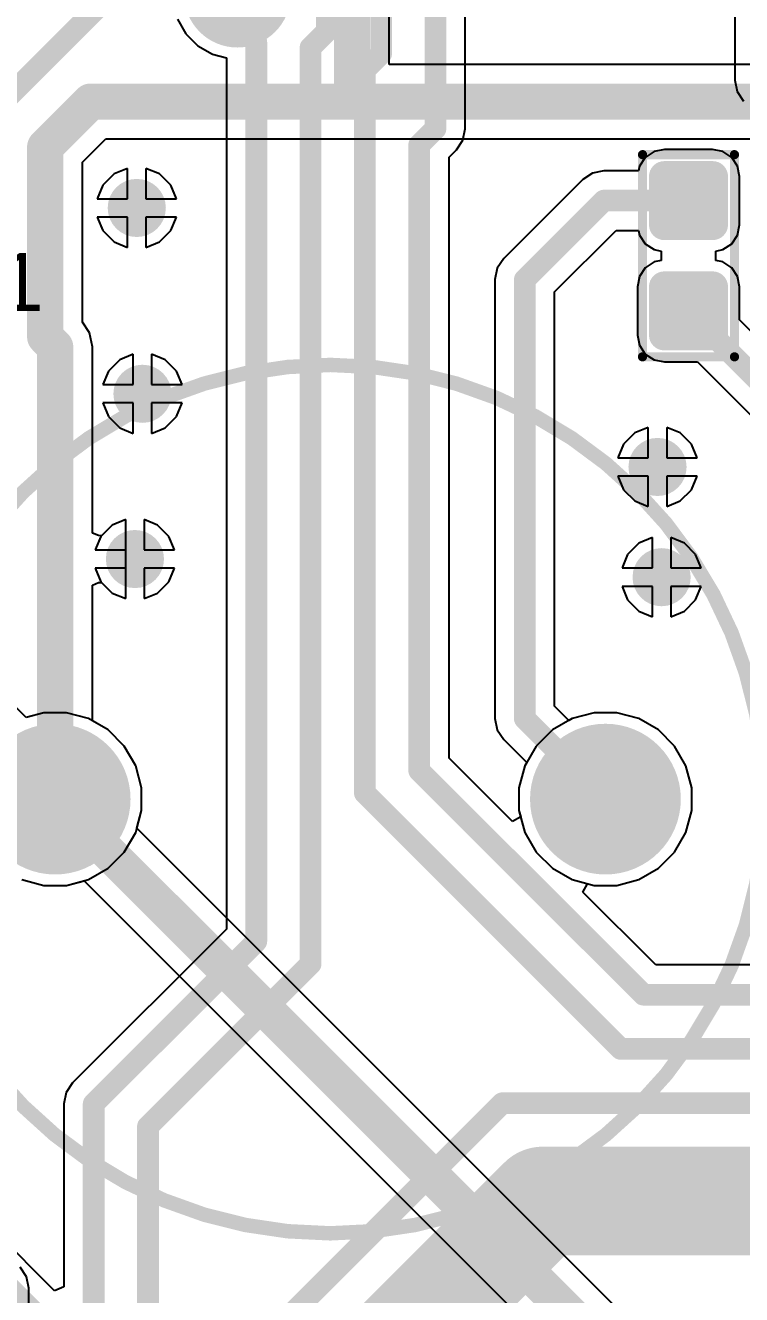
# Model space of a CAD drawing. Header units: inches. Extents: x -0.01 to 4.3, y -0.01 to 7.88.
# Drawn here: x 2.57 to 2.96, y 2.644 to 3.334 of the extents above; entities that cross this region are included whole.
import ezdxf

# ---------------------------------------------------------------- set-up
doc = ezdxf.new("R2010")
doc.units = ezdxf.units.IN
doc.header["$MEASUREMENT"] = 0
for name, color, linetype in [('Bottom Layer', 5, 'Continuous'), ('Bottom Overlay', 54, 'Continuous'), ('Bottom Paste', 16, 'Continuous'), ('Bottom Solder', 6, 'Continuous'), ('Multi-Layer', 9, 'Continuous'), ('Pad Holes', 156, 'Continuous'), ('Top Layer', 1, 'Continuous'), ('Top Overlay', 2, 'Continuous'), ('Top Solder', 216, 'Continuous'), ('Via Holes', 16, 'Continuous')]:
    doc.layers.add(name, color=color, linetype=linetype)
doc.styles.add('Arial', font='', dxfattribs={"height": 0.2})
doc.styles.get('Arial').set_extended_font_data('Arial')

# ---------------------------------------------------------------- blocks, each defined once
blk = doc.blocks.new('R0603_B_24')
at = {"layer": 'Bottom Layer'}
h = blk.add_hatch(color=5, dxfattribs=at)
edge = h.paths.add_edge_path()
edge.add_arc((-0.01312, 0.01688), 0.00438, 180, 270)
edge.add_line((-0.01312, 0.0125), (0.01312, 0.0125))
edge.add_arc((0.01312, 0.01688), 0.00438, 270, 360)
edge.add_line((0.0175, 0.01688), (0.0175, 0.04312))
edge.add_arc((0.01312, 0.04312), 0.00438, 0, 90)
edge.add_line((0.01312, 0.0475), (-0.01312, 0.0475))
edge.add_arc((-0.01312, 0.04312), 0.00438, 90, 180)
edge.add_line((-0.0175, 0.04312), (-0.0175, 0.01688))
h = blk.add_hatch(color=5, dxfattribs=at)
edge = h.paths.add_edge_path()
edge.add_arc((-0.01312, -0.04312), 0.00438, 180, 270)
edge.add_line((-0.01312, -0.0475), (0.01312, -0.0475))
edge.add_arc((0.01312, -0.04312), 0.00438, 270, 360)
edge.add_line((0.0175, -0.04312), (0.0175, -0.01688))
edge.add_arc((0.01312, -0.01688), 0.00438, 0, 90)
edge.add_line((0.01312, -0.0125), (-0.01312, -0.0125))
edge.add_arc((-0.01312, -0.01688), 0.00438, 90, 180)
edge.add_line((-0.0175, -0.01688), (-0.0175, -0.04312))
at = {"layer": 'Bottom Paste'}
h = blk.add_hatch(color=16, dxfattribs=at)
edge = h.paths.add_edge_path()
edge.add_arc((-0.01312, 0.01688), 0.00438, 180, 270)
edge.add_line((-0.01312, 0.0125), (0.01312, 0.0125))
edge.add_arc((0.01312, 0.01688), 0.00438, 270, 360)
edge.add_line((0.0175, 0.01688), (0.0175, 0.04312))
edge.add_arc((0.01312, 0.04312), 0.00438, 0, 90)
edge.add_line((0.01312, 0.0475), (-0.01312, 0.0475))
edge.add_arc((-0.01312, 0.04312), 0.00438, 90, 180)
edge.add_line((-0.0175, 0.04312), (-0.0175, 0.01688))
h = blk.add_hatch(color=16, dxfattribs=at)
edge = h.paths.add_edge_path()
edge.add_arc((-0.01312, -0.04312), 0.00438, 180, 270)
edge.add_line((-0.01312, -0.0475), (0.01312, -0.0475))
edge.add_arc((0.01312, -0.04312), 0.00438, 270, 360)
edge.add_line((0.0175, -0.04312), (0.0175, -0.01688))
edge.add_arc((0.01312, -0.01688), 0.00438, 0, 90)
edge.add_line((0.01312, -0.0125), (-0.01312, -0.0125))
edge.add_arc((-0.01312, -0.01688), 0.00438, 90, 180)
edge.add_line((-0.0175, -0.01688), (-0.0175, -0.04312))
at = {"layer": 'Bottom Solder'}
h = blk.add_hatch(color=6, dxfattribs=at)
edge = h.paths.add_edge_path()
edge.add_arc((-0.01312, 0.01688), 0.00838, 180, 270)
edge.add_line((-0.01312, 0.0085), (0.01312, 0.0085))
edge.add_arc((0.01312, 0.01688), 0.00838, 270, 360)
edge.add_line((0.0215, 0.01688), (0.0215, 0.04312))
edge.add_arc((0.01312, 0.04312), 0.00838, 0, 90)
edge.add_line((0.01312, 0.0515), (-0.01312, 0.0515))
edge.add_arc((-0.01312, 0.04312), 0.00838, 90, 180)
edge.add_line((-0.0215, 0.04312), (-0.0215, 0.01688))
h = blk.add_hatch(color=6, dxfattribs=at)
edge = h.paths.add_edge_path()
edge.add_arc((-0.01312, -0.04312), 0.00838, 180, 270)
edge.add_line((-0.01312, -0.0515), (0.01312, -0.0515))
edge.add_arc((0.01312, -0.04312), 0.00838, 270, 360)
edge.add_line((0.0215, -0.04312), (0.0215, -0.01688))
edge.add_arc((0.01312, -0.01688), 0.00838, 0, 90)
edge.add_line((0.01312, -0.0085), (-0.01312, -0.0085))
edge.add_arc((-0.01312, -0.01688), 0.00838, 90, 180)
edge.add_line((-0.0215, -0.01688), (-0.0215, -0.04312))
at = {"layer": 'Bottom Overlay'}
for points in [[(-0.025, 0.055, 0.005, 0.005, 0), (0.025, 0.055, 0.005, 0.005, 0)], [(-0.025, -0.055, 0.005, 0.005, 0), (-0.025, 0.055, 0.005, 0.005, 0)], [(0.025, -0.055, 0.005, 0.005, 0), (0.025, 0.055, 0.005, 0.005, 0)], [(-0.025, -0.055, 0.005, 0.005, 0), (0.025, -0.055, 0.005, 0.005, 0)]]:
    blk.add_lwpolyline(points, format="xyseb", dxfattribs=at)
for points in [[(-0.02625, 0.055, 0.0025, 0.0025, 1), (-0.02375, 0.055, 0.0025, 0.0025, 1)], [(-0.02625, 0.055, 0.0025, 0.0025, 1), (-0.02375, 0.055, 0.0025, 0.0025, 1)], [(0.02375, 0.055, 0.0025, 0.0025, 1), (0.02625, 0.055, 0.0025, 0.0025, 1)], [(0.02375, 0.055, 0.0025, 0.0025, 1), (0.02625, 0.055, 0.0025, 0.0025, 1)], [(-0.02625, -0.055, 0.0025, 0.0025, 1), (-0.02375, -0.055, 0.0025, 0.0025, 1)], [(-0.02625, -0.055, 0.0025, 0.0025, 1), (-0.02375, -0.055, 0.0025, 0.0025, 1)], [(0.02375, -0.055, 0.0025, 0.0025, 1), (0.02625, -0.055, 0.0025, 0.0025, 1)], [(0.02375, -0.055, 0.0025, 0.0025, 1), (0.02625, -0.055, 0.0025, 0.0025, 1)]]:
    blk.add_lwpolyline(points, format="xyseb", close=True, dxfattribs=at)
blk = doc.blocks.new('B______12___25')
at = {"layer": 'Bottom Layer'}
h = blk.add_hatch(color=5, dxfattribs=at)
edge = h.paths.add_edge_path()
edge.add_arc((-0.14961, 0), 0.037, 0, 360)
h = blk.add_hatch(color=5, dxfattribs=at)
edge = h.paths.add_edge_path()
edge.add_arc((0.14961, 0), 0.037, 0, 360)
at = {"layer": 'Bottom Solder'}
h = blk.add_hatch(color=6, dxfattribs=at)
edge = h.paths.add_edge_path()
edge.add_arc((-0.14961, 0), 0.041, 0, 360)
h = blk.add_hatch(color=6, dxfattribs=at)
edge = h.paths.add_edge_path()
edge.add_arc((0.14961, 0), 0.041, 0, 360)
at = {"layer": 'Multi-Layer'}
h = blk.add_hatch(color=9, dxfattribs=at)
edge = h.paths.add_edge_path()
edge.add_arc((-0.14961, 0), 0.037, 0, 360)
h = blk.add_hatch(color=9, dxfattribs=at)
edge = h.paths.add_edge_path()
edge.add_arc((0.14961, 0), 0.037, 0, 360)
at = {"layer": 'Pad Holes'}
h = blk.add_hatch(color=7, dxfattribs=at)
edge = h.paths.add_edge_path()
edge.add_arc((-0.14961, 0), 0.02, 0, 360)
h = blk.add_hatch(color=7, dxfattribs=at)
edge = h.paths.add_edge_path()
edge.add_arc((0.14961, 0), 0.02, 0, 360)
at = {"layer": 'Top Layer'}
h = blk.add_hatch(color=1, dxfattribs=at)
edge = h.paths.add_edge_path()
edge.add_arc((-0.14961, 0), 0.037, 0, 360)
h = blk.add_hatch(color=1, dxfattribs=at)
edge = h.paths.add_edge_path()
edge.add_arc((0.14961, 0), 0.037, 0, 360)
at = {"layer": 'Top Solder'}
h = blk.add_hatch(color=216, dxfattribs=at)
edge = h.paths.add_edge_path()
edge.add_arc((-0.14961, 0), 0.041, 0, 360)
h = blk.add_hatch(color=216, dxfattribs=at)
edge = h.paths.add_edge_path()
edge.add_arc((0.14961, 0), 0.041, 0, 360)
at = {"layer": 'Top Overlay'}
for points in [[(0.23622, 0, 0.00787, 0.00787, 1), (-0.23622, 0, 0.00787, 0.00787, 1)], [(-0.23819, 0, 0.00394, 0.00394, 1), (-0.23425, 0, 0.00394, 0.00394, 1)], [(0.23425, 0, 0.00394, 0.00394, 1), (0.23819, 0, 0.00394, 0.00394, 1)]]:
    blk.add_lwpolyline(points, format="xyseb", close=True, dxfattribs=at)

msp = doc.modelspace()

# ---------------------------------------------------------------- hatches: boundary and pattern name
at = {"layer": 'Bottom Layer'}
h = msp.add_hatch(color=5, dxfattribs=at)
edge = h.paths.add_edge_path()
edge.add_arc((2.68572, 3.35128), 0.025, 0, 360)
h = msp.add_hatch(color=5, dxfattribs=at)
edge = h.paths.add_edge_path()
edge.add_arc((2.631, 3.235), 0.01181, 0, 360)
h = msp.add_hatch(color=5, dxfattribs=at)
edge = h.paths.add_edge_path()
edge.add_arc((2.63409, 3.1339), 0.01181, 0, 360)
h = msp.add_hatch(color=5, dxfattribs=at)
edge = h.paths.add_edge_path()
edge.add_arc((2.91416, 3.09409), 0.01181, 0, 360)
h = msp.add_hatch(color=5, dxfattribs=at)
edge = h.paths.add_edge_path()
edge.add_arc((2.63, 3.044), 0.01181, 0, 360)
h = msp.add_hatch(color=5, dxfattribs=at)
edge = h.paths.add_edge_path()
edge.add_arc((2.91638, 3.03413), 0.01181, 0, 360)
at = {"layer": 'Bottom Solder'}
h = msp.add_hatch(color=6, dxfattribs=at)
edge = h.paths.add_edge_path()
edge.add_arc((2.68572, 3.35128), 0.029, 0, 360)
h = msp.add_hatch(color=6, dxfattribs=at)
edge = h.paths.add_edge_path()
edge.add_arc((2.631, 3.235), 0.01581, 0, 360)
h = msp.add_hatch(color=6, dxfattribs=at)
edge = h.paths.add_edge_path()
edge.add_arc((2.63409, 3.1339), 0.01581, 0, 360)
h = msp.add_hatch(color=6, dxfattribs=at)
edge = h.paths.add_edge_path()
edge.add_arc((2.91416, 3.09409), 0.01581, 0, 360)
h = msp.add_hatch(color=6, dxfattribs=at)
edge = h.paths.add_edge_path()
edge.add_arc((2.63, 3.044), 0.01581, 0, 360)
h = msp.add_hatch(color=6, dxfattribs=at)
edge = h.paths.add_edge_path()
edge.add_arc((2.91638, 3.03413), 0.01581, 0, 360)
at = {"layer": 'Top Layer'}
h = msp.add_hatch(color=1, dxfattribs=at)
edge = h.paths.add_edge_path()
edge.add_arc((2.68572, 3.35128), 0.025, 0, 360)
h = msp.add_hatch(color=1, dxfattribs=at)
edge = h.paths.add_edge_path()
edge.add_arc((2.631, 3.235), 0.01181, 0, 360)
h = msp.add_hatch(color=1, dxfattribs=at)
edge = h.paths.add_edge_path()
edge.add_arc((2.63409, 3.1339), 0.01181, 0, 360)
h = msp.add_hatch(color=1, dxfattribs=at)
edge = h.paths.add_edge_path()
edge.add_arc((2.91416, 3.09409), 0.01181, 0, 360)
h = msp.add_hatch(color=1, dxfattribs=at)
edge = h.paths.add_edge_path()
edge.add_arc((2.63, 3.044), 0.01181, 0, 360)
h = msp.add_hatch(color=1, dxfattribs=at)
edge = h.paths.add_edge_path()
edge.add_arc((2.91638, 3.03413), 0.01181, 0, 360)
at = {"layer": 'Top Solder'}
h = msp.add_hatch(color=216, dxfattribs=at)
edge = h.paths.add_edge_path()
edge.add_arc((2.68572, 3.35128), 0.029, 0, 360)
h = msp.add_hatch(color=216, dxfattribs=at)
edge = h.paths.add_edge_path()
edge.add_arc((2.631, 3.235), 0.01581, 0, 360)
h = msp.add_hatch(color=216, dxfattribs=at)
edge = h.paths.add_edge_path()
edge.add_arc((2.63409, 3.1339), 0.01581, 0, 360)
h = msp.add_hatch(color=216, dxfattribs=at)
edge = h.paths.add_edge_path()
edge.add_arc((2.91416, 3.09409), 0.01581, 0, 360)
h = msp.add_hatch(color=216, dxfattribs=at)
edge = h.paths.add_edge_path()
edge.add_arc((2.63, 3.044), 0.01581, 0, 360)
h = msp.add_hatch(color=216, dxfattribs=at)
edge = h.paths.add_edge_path()
edge.add_arc((2.91638, 3.03413), 0.01581, 0, 360)
at = {"layer": 'Via Holes'}
h = msp.add_hatch(color=7, dxfattribs=at)
edge = h.paths.add_edge_path()
edge.add_arc((2.631, 3.235), 0.00591, 0, 360)
h = msp.add_hatch(color=7, dxfattribs=at)
edge = h.paths.add_edge_path()
edge.add_arc((2.63409, 3.1339), 0.00591, 0, 360)
h = msp.add_hatch(color=7, dxfattribs=at)
edge = h.paths.add_edge_path()
edge.add_arc((2.91416, 3.09409), 0.00591, 0, 360)
h = msp.add_hatch(color=7, dxfattribs=at)
edge = h.paths.add_edge_path()
edge.add_arc((2.63, 3.044), 0.00591, 0, 360)
h = msp.add_hatch(color=7, dxfattribs=at)
edge = h.paths.add_edge_path()
edge.add_arc((2.91638, 3.03413), 0.00591, 0, 360)

# ---------------------------------------------------------------- linework, layer by layer
at = {"layer": 'Bottom Layer'}
for p, q in [((2.76823, 3.31308), (2.76823, 3.38486)), ((2.97596, 3.31308), (2.76823, 3.31308)), ((2.60144, 3.25982), (2.61423, 3.27262)), ((2.61423, 3.27262), (2.96759, 3.27262)), ((2.91787, 3.26678), (2.91227, 3.26567)), ((2.94413, 3.26678), (2.91787, 3.26678)), ((2.94973, 3.26567), (2.94413, 3.26678)), ((2.60144, 3.17294), (2.60144, 3.25982)), ((2.90751, 3.26249), (2.90433, 3.25773)), ((2.91227, 3.26567), (2.90751, 3.26249)), ((2.95449, 3.26249), (2.94973, 3.26567)), ((2.95767, 3.25773), (2.95449, 3.26249)), ((2.61865, 3.25349), (2.61251, 3.24735)), ((2.626, 3.25654), (2.61865, 3.25349)), ((2.626, 3.24), (2.626, 3.25654)), ((2.64335, 3.25349), (2.636, 3.25654)), ((2.636, 3.25654), (2.636, 3.24)), ((2.64949, 3.24735), (2.64335, 3.25349)), ((2.87879, 3.25398), (2.87353, 3.25047)), ((2.885, 3.25522), (2.87879, 3.25398)), ((2.90383, 3.25522), (2.885, 3.25522)), ((2.90433, 3.25773), (2.90383, 3.25522)), ((2.95878, 3.25212), (2.95767, 3.25773)), ((2.61251, 3.24735), (2.60946, 3.24)), ((2.65254, 3.24), (2.64949, 3.24735)), ((2.87353, 3.25047), (2.83053, 3.20747)), ((2.95878, 3.22587), (2.95878, 3.25212)), ((2.60946, 3.24), (2.626, 3.24)), ((2.636, 3.24), (2.65254, 3.24)), ((2.626, 3.23), (2.60946, 3.23)), ((2.60946, 3.23), (2.61251, 3.22265)), ((2.626, 3.21346), (2.626, 3.23)), ((2.65254, 3.23), (2.636, 3.23)), ((2.636, 3.23), (2.636, 3.21346)), ((2.64949, 3.22265), (2.65254, 3.23)), ((2.95767, 3.22027), (2.95878, 3.22587)), ((2.61251, 3.22265), (2.61865, 3.21651)), ((2.64335, 3.21651), (2.64949, 3.22265)), ((2.85822, 3.18928), (2.89172, 3.22278)), ((2.89172, 3.22278), (2.90383, 3.22278)), ((2.90383, 3.22278), (2.90433, 3.22027)), ((2.90433, 3.22027), (2.90751, 3.21551)), ((2.95449, 3.21551), (2.95767, 3.22027)), ((2.61865, 3.21651), (2.626, 3.21346)), ((2.636, 3.21346), (2.64335, 3.21651)), ((2.90751, 3.21551), (2.91227, 3.21233)), ((2.91227, 3.21233), (2.91621, 3.21155)), ((2.91621, 3.21155), (2.91621, 3.20645)), ((2.94579, 3.21155), (2.94973, 3.21233)), ((2.94579, 3.20645), (2.94579, 3.21155)), ((2.94973, 3.21233), (2.95449, 3.21551)), ((2.83053, 3.20747), (2.82702, 3.20221)), ((2.91227, 3.20567), (2.90751, 3.20249)), ((2.91621, 3.20645), (2.91227, 3.20567)), ((2.94973, 3.20567), (2.94579, 3.20645)), ((2.95449, 3.20249), (2.94973, 3.20567)), ((2.82702, 3.20221), (2.82578, 3.196)), ((2.90433, 3.19773), (2.90322, 3.19212)), ((2.90751, 3.20249), (2.90433, 3.19773)), ((2.95767, 3.19773), (2.95449, 3.20249)), ((2.95878, 3.19212), (2.95767, 3.19773)), ((2.82578, 3.196), (2.82578, 2.95721)), ((2.90322, 3.19212), (2.90322, 3.16588)), ((2.95878, 3.17415), (2.95878, 3.19212)), ((2.85822, 2.96393), (2.85822, 3.18928)), ((2.60531, 3.16715), (2.60144, 3.17294)), ((2.97377, 3.15917), (2.95878, 3.17415)), ((2.60685, 3.15941), (2.60531, 3.16715)), ((2.90322, 3.16588), (2.90433, 3.16027)), ((2.60685, 3.05816), (2.60685, 3.15941)), ((2.90433, 3.16027), (2.90751, 3.15551)), ((2.62173, 3.15239), (2.6156, 3.14626)), ((2.62909, 3.15544), (2.62173, 3.15239)), ((2.62909, 3.1389), (2.62909, 3.15544)), ((2.64644, 3.15239), (2.63909, 3.15544)), ((2.63909, 3.15544), (2.63909, 3.1389)), ((2.65258, 3.14626), (2.64644, 3.15239)), ((2.90751, 3.15551), (2.91227, 3.15233)), ((2.91227, 3.15233), (2.91787, 3.15122)), ((2.91787, 3.15122), (2.93585, 3.15122)), ((2.93585, 3.15122), (2.98251, 3.10456)), ((2.6156, 3.14626), (2.61255, 3.1389)), ((2.65563, 3.1389), (2.65258, 3.14626)), ((2.61255, 3.1389), (2.62909, 3.1389)), ((2.63909, 3.1389), (2.65563, 3.1389)), ((2.62909, 3.1289), (2.61255, 3.1289)), ((2.61255, 3.1289), (2.6156, 3.12155)), ((2.62909, 3.11237), (2.62909, 3.1289)), ((2.65563, 3.1289), (2.63909, 3.1289)), ((2.63909, 3.1289), (2.63909, 3.11237)), ((2.65258, 3.12155), (2.65563, 3.1289)), ((2.6156, 3.12155), (2.62173, 3.11541)), ((2.64644, 3.11541), (2.65258, 3.12155)), ((2.62173, 3.11541), (2.62909, 3.11237)), ((2.63909, 3.11237), (2.64644, 3.11541)), ((2.90916, 3.11563), (2.90181, 3.11258)), ((2.90916, 3.09909), (2.90916, 3.11563)), ((2.92652, 3.11258), (2.91916, 3.11563)), ((2.91916, 3.11563), (2.91916, 3.09909)), ((2.90181, 3.11258), (2.89567, 3.10644)), ((2.93265, 3.10644), (2.92652, 3.11258)), ((2.89567, 3.10644), (2.89262, 3.09909)), ((2.9357, 3.09909), (2.93265, 3.10644)), ((2.89262, 3.09909), (2.90916, 3.09909)), ((2.91916, 3.09909), (2.9357, 3.09909)), ((2.90916, 3.08909), (2.89262, 3.08909)), ((2.89262, 3.08909), (2.89567, 3.08173)), ((2.90916, 3.07255), (2.90916, 3.08909)), ((2.9357, 3.08909), (2.91916, 3.08909)), ((2.91916, 3.08909), (2.91916, 3.07255)), ((2.93265, 3.08173), (2.9357, 3.08909)), ((2.89567, 3.08173), (2.90181, 3.0756)), ((2.92652, 3.0756), (2.93265, 3.08173)), ((2.90181, 3.0756), (2.90916, 3.07255)), ((2.91916, 3.07255), (2.92652, 3.0756)), ((2.61765, 3.06249), (2.61185, 3.05669)), ((2.625, 3.06554), (2.61765, 3.06249)), ((2.625, 3.044), (2.625, 3.06554)), ((2.64235, 3.06249), (2.635, 3.06554)), ((2.635, 3.06554), (2.635, 3.049)), ((2.64849, 3.05635), (2.64235, 3.06249)), ((2.61025, 3.05684), (2.60685, 3.05816)), ((2.61185, 3.05669), (2.61025, 3.05684)), ((2.65154, 3.049), (2.64849, 3.05635)), ((2.90403, 3.05262), (2.89789, 3.04649)), ((2.91138, 3.05567), (2.90403, 3.05262)), ((2.91138, 3.03913), (2.91138, 3.05567)), ((2.92874, 3.05262), (2.92138, 3.05567)), ((2.92138, 3.05567), (2.92138, 3.03913)), ((2.93487, 3.04649), (2.92874, 3.05262)), ((2.635, 3.049), (2.65154, 3.049)), ((2.89789, 3.04649), (2.89485, 3.03913)), ((2.93792, 3.03913), (2.93487, 3.04649)), ((2.625, 3.02246), (2.625, 3.044)), ((2.65154, 3.039), (2.635, 3.039)), ((2.635, 3.039), (2.635, 3.02246)), ((2.64849, 3.03165), (2.65154, 3.039)), ((2.89485, 3.03913), (2.91138, 3.03913)), ((2.92138, 3.03913), (2.93792, 3.03913)), ((2.61025, 3.03116), (2.61185, 3.03131)), ((2.61185, 3.03131), (2.61765, 3.02551)), ((2.64235, 3.02551), (2.64849, 3.03165)), ((2.60685, 3.02984), (2.61025, 3.03116)), ((2.60685, 2.95598), (2.60685, 3.02984)), ((2.61765, 3.02551), (2.625, 3.02246)), ((2.635, 3.02246), (2.64235, 3.02551)), ((2.91138, 3.02913), (2.89485, 3.02913)), ((2.89485, 3.02913), (2.89789, 3.02178)), ((2.91138, 3.0126), (2.91138, 3.02913)), ((2.93792, 3.02913), (2.92138, 3.02913)), ((2.92138, 3.02913), (2.92138, 3.0126)), ((2.93487, 3.02178), (2.93792, 3.02913)), ((2.89789, 3.02178), (2.90403, 3.01564)), ((2.92874, 3.01564), (2.93487, 3.02178)), ((2.90403, 3.01564), (2.91138, 3.0126)), ((2.92138, 3.0126), (2.92874, 3.01564)), ((2.86596, 2.95619), (2.85822, 2.96393)), ((2.61547, 2.951), (2.60685, 2.95598)), ((2.82578, 2.95721), (2.82702, 2.95101)), ((2.86769, 2.95718), (2.86596, 2.95619)), ((2.87964, 2.96039), (2.86769, 2.95718)), ((2.89201, 2.96039), (2.87964, 2.96039)), ((2.90397, 2.95718), (2.89201, 2.96039)), ((2.91469, 2.951), (2.90397, 2.95718)), ((2.62422, 2.94224), (2.61547, 2.951)), ((2.82702, 2.95101), (2.83053, 2.94575)), ((2.92344, 2.94224), (2.91469, 2.951)), ((2.63041, 2.93153), (2.62422, 2.94224)), ((2.83053, 2.94575), (2.84303, 2.93325)), ((2.92962, 2.93153), (2.92344, 2.94224)), ((2.63361, 2.91957), (2.63041, 2.93153)), ((2.84203, 2.93153), (2.83883, 2.91957)), ((2.84303, 2.93325), (2.84203, 2.93153)), ((2.93283, 2.91957), (2.92962, 2.93153)), ((2.63361, 2.9072), (2.63361, 2.91957)), ((2.83883, 2.91957), (2.83883, 2.9072)), ((2.93283, 2.9072), (2.93283, 2.91957)), ((2.63104, 2.89758), (2.63361, 2.9072)), ((2.83883, 2.9072), (2.84203, 2.89524)), ((2.92962, 2.89524), (2.93283, 2.9072)), ((2.90919, 2.61942), (2.63104, 2.89758)), ((2.84203, 2.89524), (2.84822, 2.88453)), ((2.92344, 2.88453), (2.92962, 2.89524)), ((2.84822, 2.88453), (2.85697, 2.87578)), ((2.91469, 2.87578), (2.92344, 2.88453)), ((2.85697, 2.87578), (2.86769, 2.86959)), ((2.90397, 2.86959), (2.91469, 2.87578)), ((2.56847, 2.86959), (2.58043, 2.86639)), ((2.58043, 2.86639), (2.5928, 2.86639)), ((2.5928, 2.86639), (2.60242, 2.86896)), ((2.60242, 2.86896), (2.88651, 2.58488)), ((2.86769, 2.86959), (2.87964, 2.86639)), ((2.87964, 2.86639), (2.89201, 2.86639)), ((2.89201, 2.86639), (2.90397, 2.86959)), ((2.57104, 2.65352), (2.56752, 2.65878)), ((2.57227, 2.64732), (2.57104, 2.65352)), ((2.57227, 0.85674), (2.57227, 2.64732))]:
    msp.add_line(p, q, dxfattribs=at)
for points in [[(2.748, 3.29285, 0.01969, 0.01969, 0), (2.748, 3.39324, 0.01969, 0.01969, 0)], [(2.54774, 3.28206, 0.01181, 0.01181, 0), (2.64994, 3.38426, 0.01181, 0.01181, 0)], [(2.5812, 3.2682, 0.01969, 0.01969, 0), (2.60585, 3.29285, 0.01969, 0.01969, 0)], [(2.60585, 3.29285, 0.01969, 0.01969, 0), (2.748, 3.29285, 0.01969, 0.01969, 0)], [(2.748, 3.29285, 0.01969, 0.01969, 0), (2.97596, 3.29285, 0.01969, 0.01969, 0)], [(2.5812, 3.16482, 0.01969, 0.01969, 0), (2.5812, 3.2682, 0.01969, 0.01969, 0)], [(2.842, 3.196, 0.01181, 0.01181, 0), (2.885, 3.239, 0.01181, 0.01181, 0)], [(2.885, 3.239, 0.01181, 0.01181, 0), (2.931, 3.239, 0.01181, 0.01181, 0)], [(2.842, 2.95721, 0.01181, 0.01181, 0), (2.842, 3.196, 0.01181, 0.01181, 0)], [(2.931, 3.179, 0.01181, 0.01181, 0), (2.99872, 3.11128, 0.01181, 0.01181, 0)], [(2.5812, 3.16482, 0.01969, 0.01969, 0), (2.58661, 3.15941, 0.01969, 0.01969, 0)], [(2.58661, 2.91339, 0.01969, 0.01969, 0), (2.58661, 3.15941, 0.01969, 0.01969, 0)], [(2.842, 2.95721, 0.01181, 0.01181, 0), (2.88583, 2.91339, 0.01181, 0.01181, 0)], [(2.58661, 2.91339, 0.01969, 0.01969, 0), (2.90081, 2.59919, 0.01969, 0.01969, 0)]]:
    msp.add_lwpolyline(points, format="xyseb", dxfattribs=at)
for points in [[(2.60093, 3.29285, 0.00984, 0.00984, 1), (2.61078, 3.29285, 0.00984, 0.00984, 1)], [(2.60093, 3.29285, 0.00984, 0.00984, 1), (2.61078, 3.29285, 0.00984, 0.00984, 1)], [(2.74308, 3.29285, 0.00984, 0.00984, 1), (2.75292, 3.29285, 0.00984, 0.00984, 1)], [(2.74308, 3.29285, 0.00984, 0.00984, 1), (2.75292, 3.29285, 0.00984, 0.00984, 1)], [(2.74308, 3.29285, 0.00984, 0.00984, 1), (2.75292, 3.29285, 0.00984, 0.00984, 1)], [(2.57628, 3.2682, 0.00984, 0.00984, 1), (2.58613, 3.2682, 0.00984, 0.00984, 1)], [(2.57628, 3.2682, 0.00984, 0.00984, 1), (2.58613, 3.2682, 0.00984, 0.00984, 1)], [(2.88205, 3.239, 0.00591, 0.00591, 1), (2.88795, 3.239, 0.00591, 0.00591, 1)], [(2.88205, 3.239, 0.00591, 0.00591, 1), (2.88795, 3.239, 0.00591, 0.00591, 1)], [(2.92805, 3.239, 0.00591, 0.00591, 1), (2.93395, 3.239, 0.00591, 0.00591, 1)], [(2.83905, 3.196, 0.00591, 0.00591, 1), (2.84495, 3.196, 0.00591, 0.00591, 1)], [(2.83905, 3.196, 0.00591, 0.00591, 1), (2.84495, 3.196, 0.00591, 0.00591, 1)], [(2.92805, 3.179, 0.00591, 0.00591, 1), (2.93395, 3.179, 0.00591, 0.00591, 1)], [(2.57628, 3.16482, 0.00984, 0.00984, 1), (2.58613, 3.16482, 0.00984, 0.00984, 1)], [(2.57628, 3.16482, 0.00984, 0.00984, 1), (2.58613, 3.16482, 0.00984, 0.00984, 1)], [(2.58169, 3.15941, 0.00984, 0.00984, 1), (2.59154, 3.15941, 0.00984, 0.00984, 1)], [(2.58169, 3.15941, 0.00984, 0.00984, 1), (2.59154, 3.15941, 0.00984, 0.00984, 1)], [(2.83905, 2.95721, 0.00591, 0.00591, 1), (2.84495, 2.95721, 0.00591, 0.00591, 1)], [(2.83905, 2.95721, 0.00591, 0.00591, 1), (2.84495, 2.95721, 0.00591, 0.00591, 1)], [(2.58169, 2.91339, 0.00984, 0.00984, 1), (2.59154, 2.91339, 0.00984, 0.00984, 1)], [(2.58169, 2.91339, 0.00984, 0.00984, 1), (2.59154, 2.91339, 0.00984, 0.00984, 1)], [(2.88287, 2.91339, 0.00591, 0.00591, 1), (2.88878, 2.91339, 0.00591, 0.00591, 1)]]:
    msp.add_lwpolyline(points, format="xyseb", close=True, dxfattribs=at)
at = {"layer": 'Top Layer'}
for p, q in [((2.80961, 3.27807), (2.80961, 3.39588)), ((2.95622, 3.37882), (2.95622, 3.30451)), ((2.6531, 3.33777), (2.65771, 3.32979)), ((2.65771, 3.32979), (2.66423, 3.32327)), ((2.66423, 3.32327), (2.67221, 3.31867)), ((2.67221, 3.31867), (2.67978, 3.31664)), ((2.67978, 3.31664), (2.67978, 2.84272)), ((2.95622, 3.30451), (2.95746, 3.2983)), ((2.95746, 3.2983), (2.96097, 3.29304)), ((2.80838, 3.27187), (2.80961, 3.27807)), ((2.8008, 3.26254), (2.80486, 3.26661)), ((2.80486, 3.26661), (2.80838, 3.27187)), ((2.8008, 2.93561), (2.8008, 3.26254)), ((2.5708, 2.95781), (2.27631, 3.25231)), ((2.61865, 3.25349), (2.61251, 3.24735)), ((2.626, 3.25654), (2.61865, 3.25349)), ((2.626, 3.24), (2.626, 3.25654)), ((2.64335, 3.25349), (2.636, 3.25654)), ((2.636, 3.25654), (2.636, 3.24)), ((2.64949, 3.24735), (2.64335, 3.25349)), ((2.61251, 3.24735), (2.60946, 3.24)), ((2.65254, 3.24), (2.64949, 3.24735)), ((2.60946, 3.24), (2.626, 3.24)), ((2.636, 3.24), (2.65254, 3.24)), ((2.626, 3.23), (2.60946, 3.23)), ((2.60946, 3.23), (2.61251, 3.22265)), ((2.626, 3.21346), (2.626, 3.23)), ((2.65254, 3.23), (2.636, 3.23)), ((2.636, 3.23), (2.636, 3.21346)), ((2.64949, 3.22265), (2.65254, 3.23)), ((2.61251, 3.22265), (2.61865, 3.21651)), ((2.64335, 3.21651), (2.64949, 3.22265)), ((2.61865, 3.21651), (2.626, 3.21346)), ((2.636, 3.21346), (2.64335, 3.21651)), ((2.62173, 3.15239), (2.6156, 3.14626)), ((2.62909, 3.15544), (2.62173, 3.15239)), ((2.62909, 3.1389), (2.62909, 3.15544)), ((2.64644, 3.15239), (2.63909, 3.15544)), ((2.63909, 3.15544), (2.63909, 3.1389)), ((2.65258, 3.14626), (2.64644, 3.15239)), ((2.6156, 3.14626), (2.61255, 3.1389)), ((2.65563, 3.1389), (2.65258, 3.14626)), ((2.61255, 3.1389), (2.62909, 3.1389)), ((2.63909, 3.1389), (2.65563, 3.1389)), ((2.62909, 3.1289), (2.61255, 3.1289)), ((2.61255, 3.1289), (2.6156, 3.12155)), ((2.62909, 3.11237), (2.62909, 3.1289)), ((2.65563, 3.1289), (2.63909, 3.1289)), ((2.63909, 3.1289), (2.63909, 3.11237)), ((2.65258, 3.12155), (2.65563, 3.1289)), ((2.6156, 3.12155), (2.62173, 3.11541)), ((2.64644, 3.11541), (2.65258, 3.12155)), ((2.62173, 3.11541), (2.62909, 3.11237)), ((2.63909, 3.11237), (2.64644, 3.11541)), ((2.90916, 3.11563), (2.90181, 3.11258)), ((2.90916, 3.09909), (2.90916, 3.11563)), ((2.92652, 3.11258), (2.91916, 3.11563)), ((2.91916, 3.11563), (2.91916, 3.09909)), ((2.90181, 3.11258), (2.89567, 3.10644)), ((2.93265, 3.10644), (2.92652, 3.11258)), ((2.89567, 3.10644), (2.89262, 3.09909)), ((2.9357, 3.09909), (2.93265, 3.10644)), ((2.89262, 3.09909), (2.90916, 3.09909)), ((2.91916, 3.09909), (2.9357, 3.09909)), ((2.90916, 3.08909), (2.89262, 3.08909)), ((2.89262, 3.08909), (2.89567, 3.08173)), ((2.90916, 3.07255), (2.90916, 3.08909)), ((2.9357, 3.08909), (2.91916, 3.08909)), ((2.91916, 3.08909), (2.91916, 3.07255)), ((2.93265, 3.08173), (2.9357, 3.08909)), ((2.89567, 3.08173), (2.90181, 3.0756)), ((2.92652, 3.0756), (2.93265, 3.08173)), ((2.90181, 3.0756), (2.90916, 3.07255)), ((2.91916, 3.07255), (2.92652, 3.0756)), ((2.61765, 3.06249), (2.61151, 3.05635)), ((2.625, 3.06554), (2.61765, 3.06249)), ((2.625, 3.049), (2.625, 3.06554)), ((2.64235, 3.06249), (2.635, 3.06554)), ((2.635, 3.06554), (2.635, 3.049)), ((2.64849, 3.05635), (2.64235, 3.06249)), ((2.61151, 3.05635), (2.60846, 3.049)), ((2.65154, 3.049), (2.64849, 3.05635)), ((2.90403, 3.05262), (2.89789, 3.04649)), ((2.91138, 3.05567), (2.90403, 3.05262)), ((2.91138, 3.03913), (2.91138, 3.05567)), ((2.92874, 3.05262), (2.92138, 3.05567)), ((2.92138, 3.05567), (2.92138, 3.03913)), ((2.93487, 3.04649), (2.92874, 3.05262)), ((2.60846, 3.049), (2.625, 3.049)), ((2.635, 3.049), (2.65154, 3.049)), ((2.89789, 3.04649), (2.89485, 3.03913)), ((2.93792, 3.03913), (2.93487, 3.04649)), ((2.625, 3.039), (2.60846, 3.039)), ((2.60846, 3.039), (2.61151, 3.03165)), ((2.625, 3.02246), (2.625, 3.039)), ((2.65154, 3.039), (2.635, 3.039)), ((2.635, 3.039), (2.635, 3.02246)), ((2.64849, 3.03165), (2.65154, 3.039)), ((2.89485, 3.03913), (2.91138, 3.03913)), ((2.92138, 3.03913), (2.93792, 3.03913)), ((2.61151, 3.03165), (2.61765, 3.02551)), ((2.64235, 3.02551), (2.64849, 3.03165)), ((2.61765, 3.02551), (2.625, 3.02246)), ((2.635, 3.02246), (2.64235, 3.02551)), ((2.91138, 3.02913), (2.89485, 3.02913)), ((2.89485, 3.02913), (2.89789, 3.02178)), ((2.91138, 3.0126), (2.91138, 3.02913)), ((2.93792, 3.02913), (2.92138, 3.02913)), ((2.92138, 3.02913), (2.92138, 3.0126)), ((2.93487, 3.02178), (2.93792, 3.02913)), ((2.89789, 3.02178), (2.90403, 3.01564)), ((2.92874, 3.01564), (2.93487, 3.02178)), ((2.90403, 3.01564), (2.91138, 3.0126)), ((2.92138, 3.0126), (2.92874, 3.01564)), ((2.58634, 2.64592), (2.23633, 2.99593)), ((2.58043, 2.96039), (2.5708, 2.95781)), ((2.5928, 2.96039), (2.58043, 2.96039)), ((2.60476, 2.95718), (2.5928, 2.96039)), ((2.61547, 2.951), (2.60476, 2.95718)), ((2.86769, 2.95718), (2.85697, 2.951)), ((2.87964, 2.96039), (2.86769, 2.95718)), ((2.89201, 2.96039), (2.87964, 2.96039)), ((2.90397, 2.95718), (2.89201, 2.96039)), ((2.91469, 2.951), (2.90397, 2.95718)), ((2.62422, 2.94224), (2.61547, 2.951)), ((2.85697, 2.951), (2.84822, 2.94224)), ((2.92344, 2.94224), (2.91469, 2.951)), ((2.63041, 2.93153), (2.62422, 2.94224)), ((2.84822, 2.94224), (2.84203, 2.93153)), ((2.92962, 2.93153), (2.92344, 2.94224)), ((2.83527, 2.90114), (2.8008, 2.93561)), ((2.63361, 2.91957), (2.63041, 2.93153)), ((2.84203, 2.93153), (2.83883, 2.91957)), ((2.93283, 2.91957), (2.92962, 2.93153)), ((2.63361, 2.9072), (2.63361, 2.91957)), ((2.83883, 2.91957), (2.83883, 2.9072)), ((2.93283, 2.9072), (2.93283, 2.91957)), ((2.63041, 2.89524), (2.63361, 2.9072)), ((2.83883, 2.9072), (2.83976, 2.90373)), ((2.92962, 2.89524), (2.93283, 2.9072)), ((2.83976, 2.90373), (2.83527, 2.90114)), ((2.62422, 2.88453), (2.63041, 2.89524)), ((2.92344, 2.88453), (2.92962, 2.89524)), ((2.61547, 2.87578), (2.62422, 2.88453)), ((2.91469, 2.87578), (2.92344, 2.88453)), ((2.60476, 2.86959), (2.61547, 2.87578)), ((2.90397, 2.86959), (2.91469, 2.87578)), ((2.56847, 2.86959), (2.58043, 2.86639)), ((2.58043, 2.86639), (2.5928, 2.86639)), ((2.5928, 2.86639), (2.60476, 2.86959)), ((2.87358, 2.86283), (2.87617, 2.86732)), ((2.87617, 2.86732), (2.87964, 2.86639)), ((2.87964, 2.86639), (2.89201, 2.86639)), ((2.89201, 2.86639), (2.90397, 2.86959)), ((2.9132, 2.82322), (2.87358, 2.86283)), ((2.67978, 2.84272), (2.59609, 2.75903)), ((3.15688, 2.82322), (2.9132, 2.82322)), ((2.59609, 2.75903), (2.59258, 2.75377)), ((2.59258, 2.75377), (2.59134, 2.74756)), ((2.59134, 2.74756), (2.59134, 2.64799)), ((2.59134, 2.64799), (2.58634, 2.64592))]:
    msp.add_line(p, q, dxfattribs=at)
for points in [[(2.7934, 3.27807, 0.01181, 0.01181, 0), (2.7934, 3.39588, 0.01181, 0.01181, 0)], [(2.76387, 3.31891, 0.01181, 0.01181, 0), (2.76387, 3.38365, 0.01181, 0.01181, 0)], [(2.73434, 3.33114, 0.01181, 0.01181, 0), (2.73434, 3.37142, 0.01181, 0.01181, 0)], [(2.69303, 3.32824, 0.01181, 0.01181, 0), (2.69303, 3.34397, 0.01181, 0.01181, 0)], [(2.72553, 3.32233, 0.01181, 0.01181, 0), (2.73434, 3.33114, 0.01181, 0.01181, 0)], [(2.69303, 3.32824, 0.01181, 0.01181, 0), (2.696, 3.32527, 0.01181, 0.01181, 0)], [(2.696, 2.836, 0.01181, 0.01181, 0), (2.696, 3.32527, 0.01181, 0.01181, 0)], [(2.72553, 2.82377, 0.01181, 0.01181, 0), (2.72553, 3.32233, 0.01181, 0.01181, 0)], [(2.75506, 3.3101, 0.01181, 0.01181, 0), (2.76387, 3.31891, 0.01181, 0.01181, 0)], [(2.75506, 2.91667, 0.01181, 0.01181, 0), (2.75506, 3.3101, 0.01181, 0.01181, 0)], [(2.78458, 3.26926, 0.01181, 0.01181, 0), (2.7934, 3.27807, 0.01181, 0.01181, 0)], [(2.78458, 2.9289, 0.01181, 0.01181, 0), (2.78458, 3.26926, 0.01181, 0.01181, 0)], [(2.262, 3.238, 0.01969, 0.01969, 0), (2.58661, 2.91339, 0.01969, 0.01969, 0)], [(2.22486, 2.98446, 0.01181, 0.01181, 0), (2.57803, 2.63129, 0.01181, 0.01181, 0)], [(2.78458, 2.9289, 0.01181, 0.01181, 0), (2.90648, 2.807, 0.01181, 0.01181, 0)], [(2.75506, 2.91667, 0.01181, 0.01181, 0), (2.88038, 2.79135, 0.01181, 0.01181, 0)], [(2.60756, 2.74756, 0.01181, 0.01181, 0), (2.696, 2.836, 0.01181, 0.01181, 0)], [(2.63709, 2.73533, 0.01181, 0.01181, 0), (2.72553, 2.82377, 0.01181, 0.01181, 0)], [(2.90648, 2.807, 0.01181, 0.01181, 0), (3.1636, 2.807, 0.01181, 0.01181, 0)], [(2.88038, 2.79135, 0.01181, 0.01181, 0), (2.89425, 2.77747, 0.01181, 0.01181, 0)], [(2.89425, 2.77747, 0.01181, 0.01181, 0), (3.17583, 2.77747, 0.01181, 0.01181, 0)], [(2.60756, 2.44109, 0.01181, 0.01181, 0), (2.60756, 2.74756, 0.01181, 0.01181, 0)], [(2.66661, 2.58478, 0.01181, 0.01181, 0), (2.82978, 2.74795, 0.01181, 0.01181, 0)], [(2.82978, 2.74795, 0.01181, 0.01181, 0), (3.29574, 2.74795, 0.01181, 0.01181, 0)], [(2.63709, 2.45332, 0.01181, 0.01181, 0), (2.63709, 2.73533, 0.01181, 0.01181, 0)], [(2.76386, 2.60686, 0.05906, 0.05906, 0), (2.8518, 2.6948, 0.05906, 0.05906, 0)], [(2.8518, 2.6948, 0.05906, 0.05906, 0), (3.31775, 2.6948, 0.05906, 0.05906, 0)]]:
    msp.add_lwpolyline(points, format="xyseb", dxfattribs=at)
for points in [[(2.73139, 3.33114, 0.00591, 0.00591, 1), (2.73729, 3.33114, 0.00591, 0.00591, 1)], [(2.73139, 3.33114, 0.00591, 0.00591, 1), (2.73729, 3.33114, 0.00591, 0.00591, 1)], [(2.69007, 3.32824, 0.00591, 0.00591, 1), (2.69598, 3.32824, 0.00591, 0.00591, 1)], [(2.69007, 3.32824, 0.00591, 0.00591, 1), (2.69598, 3.32824, 0.00591, 0.00591, 1)], [(2.69305, 3.32527, 0.00591, 0.00591, 1), (2.69895, 3.32527, 0.00591, 0.00591, 1)], [(2.69305, 3.32527, 0.00591, 0.00591, 1), (2.69895, 3.32527, 0.00591, 0.00591, 1)], [(2.72257, 3.32233, 0.00591, 0.00591, 1), (2.72848, 3.32233, 0.00591, 0.00591, 1)], [(2.72257, 3.32233, 0.00591, 0.00591, 1), (2.72848, 3.32233, 0.00591, 0.00591, 1)], [(2.76092, 3.31891, 0.00591, 0.00591, 1), (2.76682, 3.31891, 0.00591, 0.00591, 1)], [(2.76092, 3.31891, 0.00591, 0.00591, 1), (2.76682, 3.31891, 0.00591, 0.00591, 1)], [(2.7521, 3.3101, 0.00591, 0.00591, 1), (2.75801, 3.3101, 0.00591, 0.00591, 1)], [(2.7521, 3.3101, 0.00591, 0.00591, 1), (2.75801, 3.3101, 0.00591, 0.00591, 1)], [(2.79044, 3.27807, 0.00591, 0.00591, 1), (2.79635, 3.27807, 0.00591, 0.00591, 1)], [(2.79044, 3.27807, 0.00591, 0.00591, 1), (2.79635, 3.27807, 0.00591, 0.00591, 1)], [(2.78163, 3.26926, 0.00591, 0.00591, 1), (2.78754, 3.26926, 0.00591, 0.00591, 1)], [(2.78163, 3.26926, 0.00591, 0.00591, 1), (2.78754, 3.26926, 0.00591, 0.00591, 1)], [(2.78163, 2.9289, 0.00591, 0.00591, 1), (2.78754, 2.9289, 0.00591, 0.00591, 1)], [(2.78163, 2.9289, 0.00591, 0.00591, 1), (2.78754, 2.9289, 0.00591, 0.00591, 1)], [(2.58169, 2.91339, 0.00984, 0.00984, 1), (2.59154, 2.91339, 0.00984, 0.00984, 1)], [(2.7521, 2.91667, 0.00591, 0.00591, 1), (2.75801, 2.91667, 0.00591, 0.00591, 1)], [(2.7521, 2.91667, 0.00591, 0.00591, 1), (2.75801, 2.91667, 0.00591, 0.00591, 1)], [(2.69305, 2.836, 0.00591, 0.00591, 1), (2.69895, 2.836, 0.00591, 0.00591, 1)], [(2.69305, 2.836, 0.00591, 0.00591, 1), (2.69895, 2.836, 0.00591, 0.00591, 1)], [(2.72257, 2.82377, 0.00591, 0.00591, 1), (2.72848, 2.82377, 0.00591, 0.00591, 1)], [(2.72257, 2.82377, 0.00591, 0.00591, 1), (2.72848, 2.82377, 0.00591, 0.00591, 1)], [(2.90353, 2.807, 0.00591, 0.00591, 1), (2.90943, 2.807, 0.00591, 0.00591, 1)], [(2.90353, 2.807, 0.00591, 0.00591, 1), (2.90943, 2.807, 0.00591, 0.00591, 1)], [(2.87742, 2.79135, 0.00591, 0.00591, 1), (2.88333, 2.79135, 0.00591, 0.00591, 1)], [(2.87742, 2.79135, 0.00591, 0.00591, 1), (2.88333, 2.79135, 0.00591, 0.00591, 1)], [(2.8913, 2.77747, 0.00591, 0.00591, 1), (2.8972, 2.77747, 0.00591, 0.00591, 1)], [(2.8913, 2.77747, 0.00591, 0.00591, 1), (2.8972, 2.77747, 0.00591, 0.00591, 1)], [(2.60461, 2.74756, 0.00591, 0.00591, 1), (2.61051, 2.74756, 0.00591, 0.00591, 1)], [(2.60461, 2.74756, 0.00591, 0.00591, 1), (2.61051, 2.74756, 0.00591, 0.00591, 1)], [(2.82683, 2.74795, 0.00591, 0.00591, 1), (2.83273, 2.74795, 0.00591, 0.00591, 1)], [(2.82683, 2.74795, 0.00591, 0.00591, 1), (2.83273, 2.74795, 0.00591, 0.00591, 1)], [(2.63413, 2.73533, 0.00591, 0.00591, 1), (2.64004, 2.73533, 0.00591, 0.00591, 1)], [(2.63413, 2.73533, 0.00591, 0.00591, 1), (2.64004, 2.73533, 0.00591, 0.00591, 1)], [(2.83703, 2.6948, 0.02953, 0.02953, 1), (2.86656, 2.6948, 0.02953, 0.02953, 1)], [(2.83703, 2.6948, 0.02953, 0.02953, 1), (2.86656, 2.6948, 0.02953, 0.02953, 1)]]:
    msp.add_lwpolyline(points, format="xyseb", close=True, dxfattribs=at)

# ---------------------------------------------------------------- block references
for name, p in [('R0603_B_24', (2.931, 3.209)), ('B______12___25', (2.73622, 2.91339))]:
    msp.add_blockref(name, p)

# ---------------------------------------------------------------- texts
at = {"layer": 'Top Overlay', "style": 'Arial'}
msp.add_text('LS1', height=0.031496, dxfattribs=at).set_placement((2.502, 3.179))

doc.saveas('drawing.dxf')
